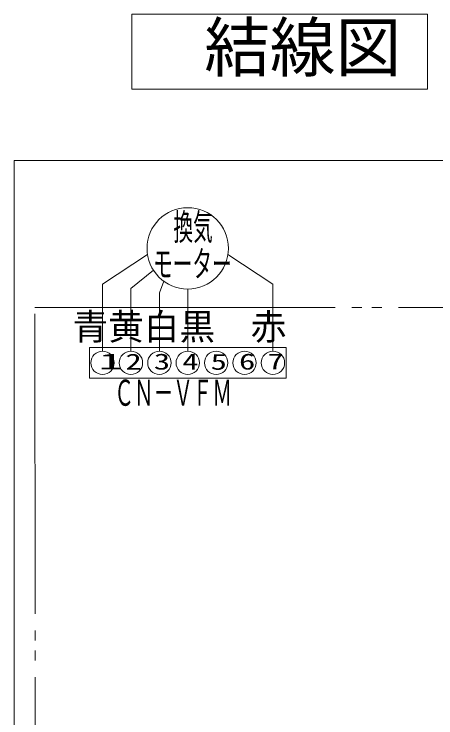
# Model space of a CAD drawing. Units: millimetres on the paper. Extents: x -305 to 305, y -152 to 152.
# Drawn here: x -157.33 to -132.03, y -76.61 to -34.41 of the extents above; entities that cross this region are included whole.
import ezdxf
from ezdxf.enums import TextEntityAlignment as Align

# ---------------------------------------------------------------- set-up
doc = ezdxf.new("R2010")
doc.units = ezdxf.units.MM
doc.linetypes.add('LONG_DOUBLE_CHAIN', pattern=[21.8, 18, -1, 0.6, -0.6, 0.6, -1])
doc.layers.add('0-0_PV', color=7, linetype='Continuous', lineweight=9)
doc.styles.add('ＭＳ ゴシック', font='')
doc.styles.get('ＭＳ ゴシック').set_extended_font_data('MS Gothic')

msp = doc.modelspace()

# ---------------------------------------------------------------- linework, layer by layer
at = {"layer": '0-0_PV'}
for p, q in [((-150.26, -34.406), (-150.26, -38.906)), ((-150.26, -34.406), (-132.537, -34.406)), ((-132.537, -34.406), (-132.537, -38.906)), ((-150.26, -38.906), (-132.537, -38.906)), ((-157.328, -99.063), (-157.328, -43.184)), ((-152.022, -50.603), (-149.326, -48.819)), ((-141.805, -50.603), (-144.501, -48.819)), ((-148.97, -49.769), (-150.319, -50.861)), ((-152.022, -50.603), (-152.022, -54.638)), ((-148.616, -51.119), (-148.353, -50.427)), ((-141.805, -50.603), (-141.805, -54.638)), ((-150.319, -50.861), (-150.319, -54.638)), ((-146.913, -50.897), (-146.913, -54.638)), ((-148.616, -51.119), (-148.616, -54.638)), ((-152.808, -54.402), (-152.808, -56.236)), ((-152.808, -54.402), (-141.019, -54.402)), ((-141.019, -54.402), (-141.019, -56.236)), ((-152.808, -56.236), (-141.019, -56.236))]:
    msp.add_line(p, q, dxfattribs=at)
at = {"layer": '0-0_PV', "linetype": 'LONG_DOUBLE_CHAIN'}
msp.add_line((-156.078, -51.999), (-107.517, -51.999), dxfattribs=at)
at = {"layer": '0-0_PV'}
msp.add_lwpolyline([(-157.328, -43.184), (-39.377, -43.184), (-39.377, -99.063)], dxfattribs=at)
at = {"layer": '0-0_PV', "linetype": 'LONG_DOUBLE_CHAIN'}
msp.add_lwpolyline([(-49.393, -92.179), (-156.046, -92.179), (-156.078, -51.999)], dxfattribs=at)
at = {"layer": '0-0_PV'}
for centre, radius in [((-146.913, -48.457), 2.44), ((-152.022, -55.319), 0.7), ((-150.319, -55.319), 0.7), ((-148.616, -55.319), 0.7), ((-146.913, -55.319), 0.7), ((-145.21, -55.319), 0.7), ((-143.508, -55.319), 0.7), ((-141.805, -55.319), 0.7)]:
    msp.add_circle(centre, radius, dxfattribs=at)

# ---------------------------------------------------------------- texts
at = {"layer": '0-0_PV', "style": 'ＭＳ ゴシック'}
for s, height, p in [('\u3000結線図\u3000', 2.886, (-149.862, -38.711)), ('青黄白黒  赤', 1.568, (-153.825, -54.408))]:
    msp.add_text(s, height=height, dxfattribs=at).set_placement(p, align=Align.BOTTOM_LEFT)
for s, height, width, p in [('\u3000換気', 1.569, 0.55, (-148.948, -48.427)), ('モーター', 1.569, 0.55, (-148.99, -50.635)), ('1', 0.962, 2.3, (-152.272, -56.004)), ('2', 0.96, 1.5, (-150.653, -56.02)), ('3', 0.96, 1.5, (-148.95, -56.012)), ('4', 0.96, 1.5, (-147.247, -56.018)), ('5', 0.96, 1.5, (-145.544, -56.023)), ('6', 0.96, 1.5, (-143.841, -56.012)), ('7', 0.96, 1.5, (-142.138, -56.004)), ('ＣＮ－ＶＦＭ', 1.568, 0.55, (-151.314, -58.366))]:
    msp.add_text(s, height=height, dxfattribs=dict(at, width=width)).set_placement(p, align=Align.BOTTOM_LEFT)

doc.saveas('drawing.dxf')
